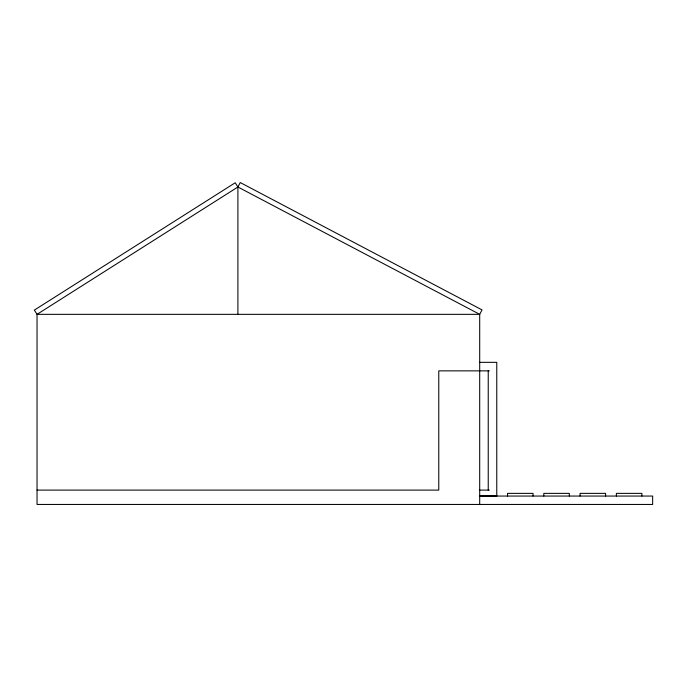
<?xml version="1.0" encoding="UTF-8"?>
<svg xmlns="http://www.w3.org/2000/svg" width="687" height="687" viewBox="0 0 687 687"><rect width="100%" height="100%" fill="white"/><g stroke="black" fill="none" stroke-linecap="round" stroke-linejoin="round"><path stroke-width="1.03" d="M237.9 314.345L237.9 187.001L240.244 182.553L482.034 309.906L479.698 314.345L479.698 504.447M237.9 187.001L235.212 182.759L34.35 310.103L37.038 314.345L479.698 314.345L237.9 187.001L37.038 314.345L37.038 504.447L652.65 504.447L652.65 496.057L479.698 496.057M479.629 362.332L496.77 362.332L496.77 496.057M489.299 370.868L438.77 370.868L438.77 490.106L37.038 490.106M479.629 490.106L489.299 490.106M479.698 495.911L496.77 495.911M641.881 496.057L641.881 493.369L616.368 493.369L616.368 496.057M605.599 496.057L605.599 493.369L580.094 493.369L580.094 496.057M569.325 496.057L569.325 493.369L543.812 493.369L543.812 496.057M533.043 496.057L533.043 493.369L507.538 493.369L507.538 496.057M488.234 370.868L488.234 490.106"/></g></svg>
